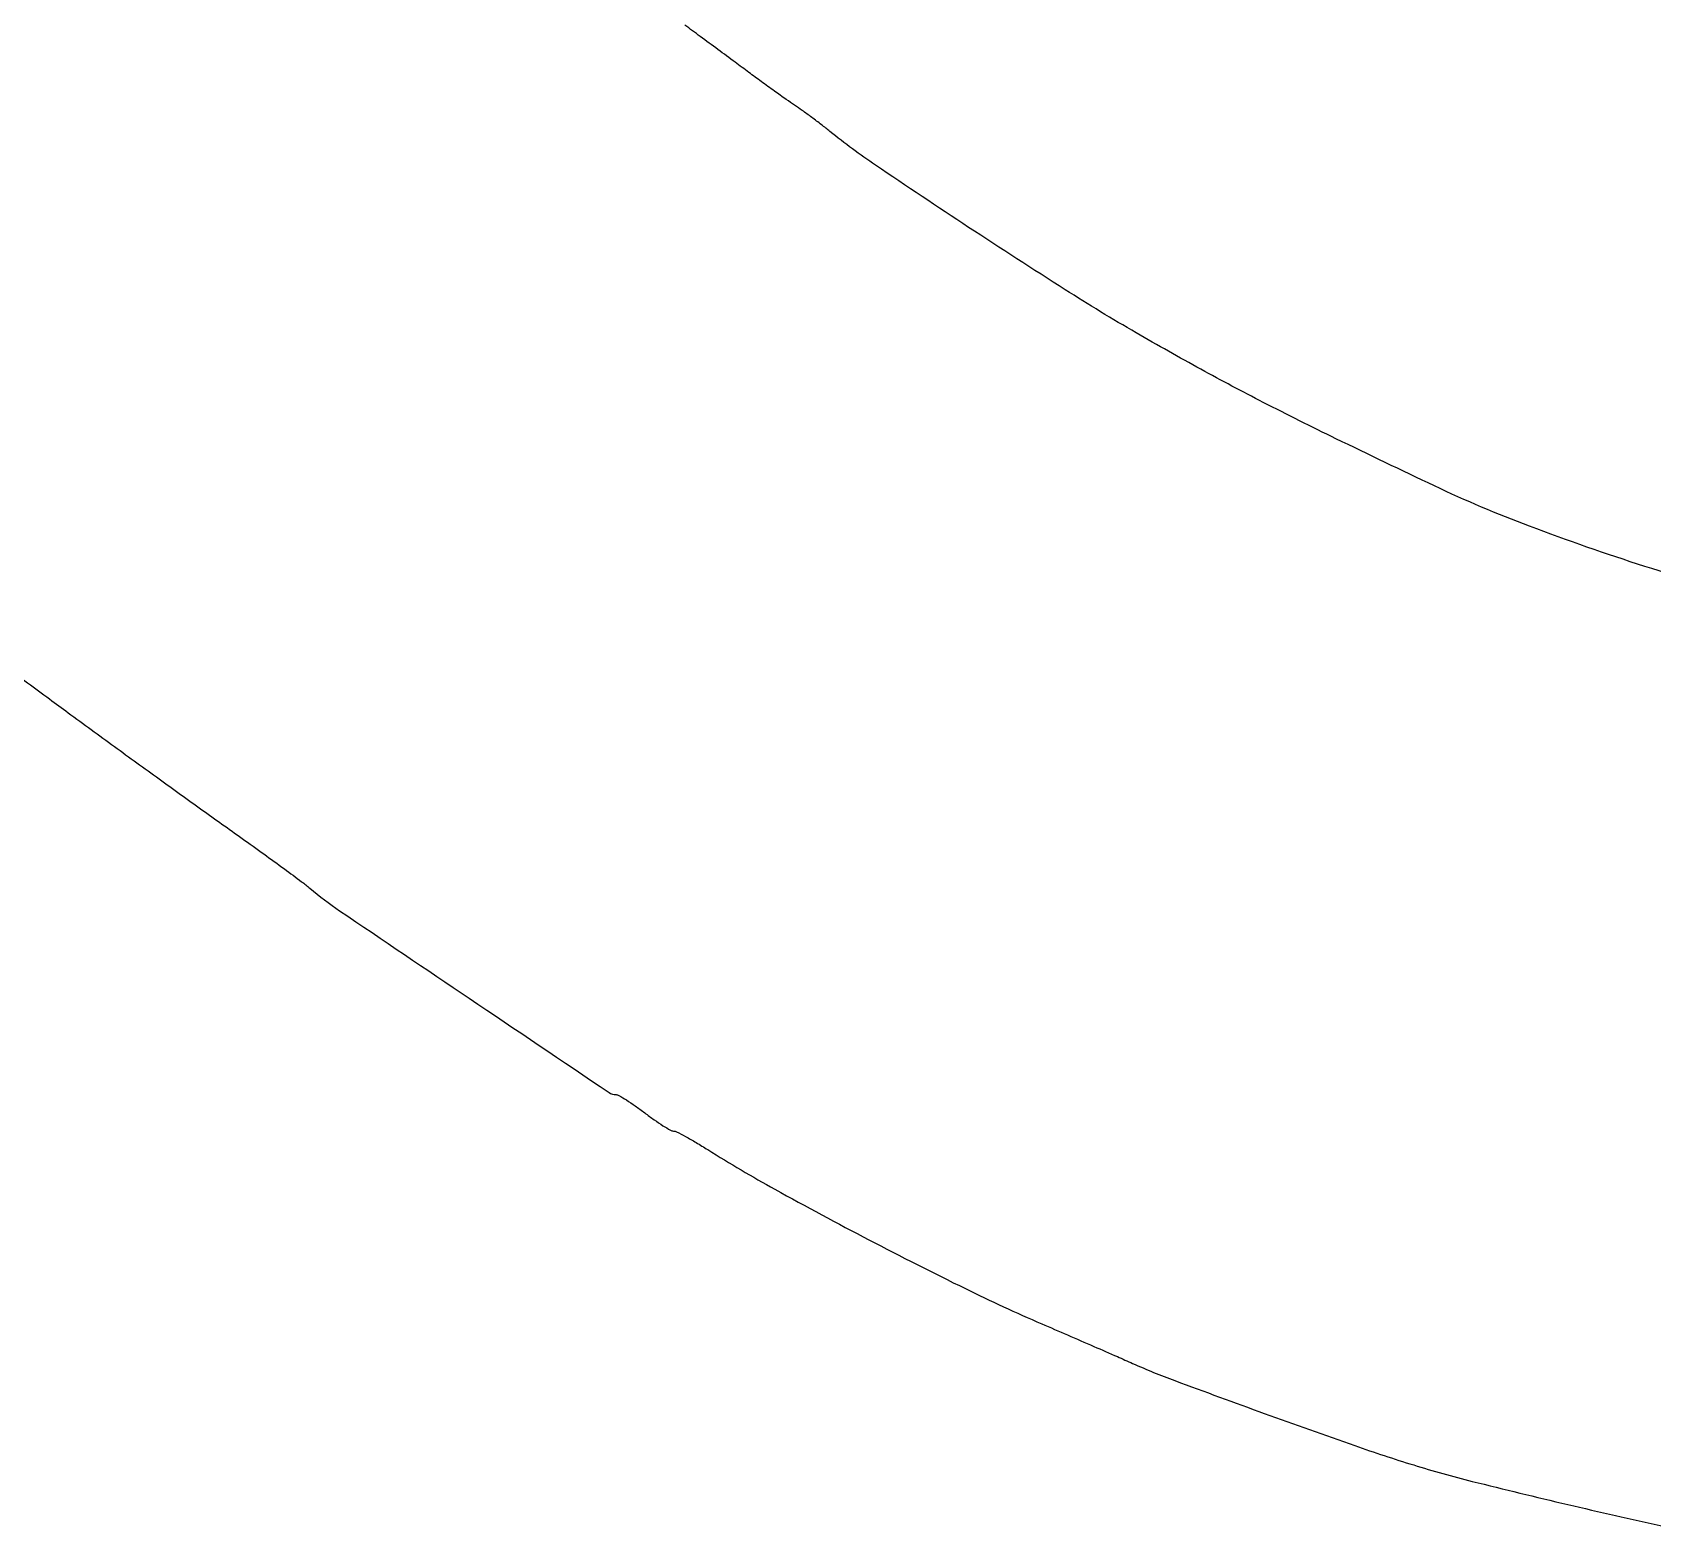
# Model space of a CAD drawing. Extents: x 153 to 7594, y 148 to 3762.
# Drawn here: x 3956.2 to 4179, y 2007.4 to 2213 of the extents above; entities that cross this region are included whole.
import ezdxf

# ---------------------------------------------------------------- set-up
doc = ezdxf.new("R2010")
doc.units = 0

msp = doc.modelspace()

# ---------------------------------------------------------------- linework, layer by layer
for points in [[(4026.824213, 2228.274913, 0.000066), (4015.786186, 2236.575618, 0.001257)], [(4193.617671, 2135.01588, -0.012553), (4177.933684, 2139.606153, -0.012537), (4162.076507, 2145.124538, -0.020604), (4149, 2150.671263, -0.002351), (4135.466281, 2157.160048, -0.005577), (4125.472491, 2162.147993, -0.006809), (4116.893133, 2166.69884, -0.005865), (4108, 2171.708991, -0.010217), (4098.239064, 2177.629407, -0.00396), (4084.957083, 2186.209748, -0.003339), (4072.158369, 2194.745243, -0.021313), (4065.88911, 2199.388314, 0.006197), (4064.724898, 2200.306296, 0.004248), (4063.382121, 2201.320317, 0.004282), (4062.07185, 2202.275135, 0.008662), (4061.021032, 2203, -0.006511), (4059.882166, 2203.778394, -0.002201), (4058.243739, 2204.940625, -0.002189), (4056.443653, 2206.241439, -0.002512), (4054.736087, 2207.5, 0.000729), (4052.8515, 2208.899434, 0.000375), (4050.487374, 2210.646875, 0.000373), (4048.051827, 2212.441482, 0.000563), (4045.928379, 2214, -0.002031)], [(3945.442141, 2131.118838, 0.000179), (3952.574979, 2125.826136, 0.000145), (3958.565927, 2121.386758, 0.001383), (3961.128438, 2119.5, 0.000768), (3967.50699, 2114.845695, 0.000863), (3973.657052, 2110.388771, 0.000905), (3979.526697, 2106.166624, 0.001088), (3985.061593, 2102.218639, -0.001919), (3988.047555, 2100.081287, -0.002236), (3990.868119, 2098.026671, -0.001981), (3993.239374, 2096.268551, -0.013475), (3994.383069, 2095.364489, 0.024995), (3998.471033, 2092.283326, 0.000739), (4016.290373, 2080.237962, 0.000146), (4035.510298, 2067.295349, 0.149181), (4036.47817, 2067, -0.13336), (4036.879952, 2066.890897, -0.008979), (4037.903772, 2066.265625, -0.012397), (4039.107848, 2065.457651, -0.008948), (4040.411113, 2064.5, 0.00922), (4041.715834, 2063.542372, 0.012705), (4042.924389, 2062.734375, 0.009368), (4043.952165, 2062.111048, 0.132374), (4044.364263, 2062, -0.117971), (4044.795219, 2061.896884, -0.006538), (4046.02964, 2061.249847, -0.009809), (4047.486228, 2060.424574, -0.006999), (4049.085086, 2059.446288, 0.014702), (4058.320197, 2053.989346, 0.005904), (4071.245968, 2047.053593, 0.005955), (4084.515453, 2040.333734, 0.012551), (4095, 2035.503004, -0.000508), (4098.547639, 2033.970897, -0.000473), (4102.178125, 2032.394547, -0.000471), (4105.402724, 2030.987188, -0.001604), (4107.5, 2030.061464, 0.015871), (4113.30747, 2027.693663, 0.002167), (4125.611956, 2023.18729, 0.002576), (4138.074228, 2018.756736, 0.009082), (4146.149717, 2016.096127, 0.013847), (4154.197795, 2013.847833, 0.003548), (4167.335591, 2010.665823, 0.003118), (4180.430846, 2007.678356, 0.020907)]]:
    msp.add_lwpolyline(points, format="xyb")

doc.saveas('drawing.dxf')
